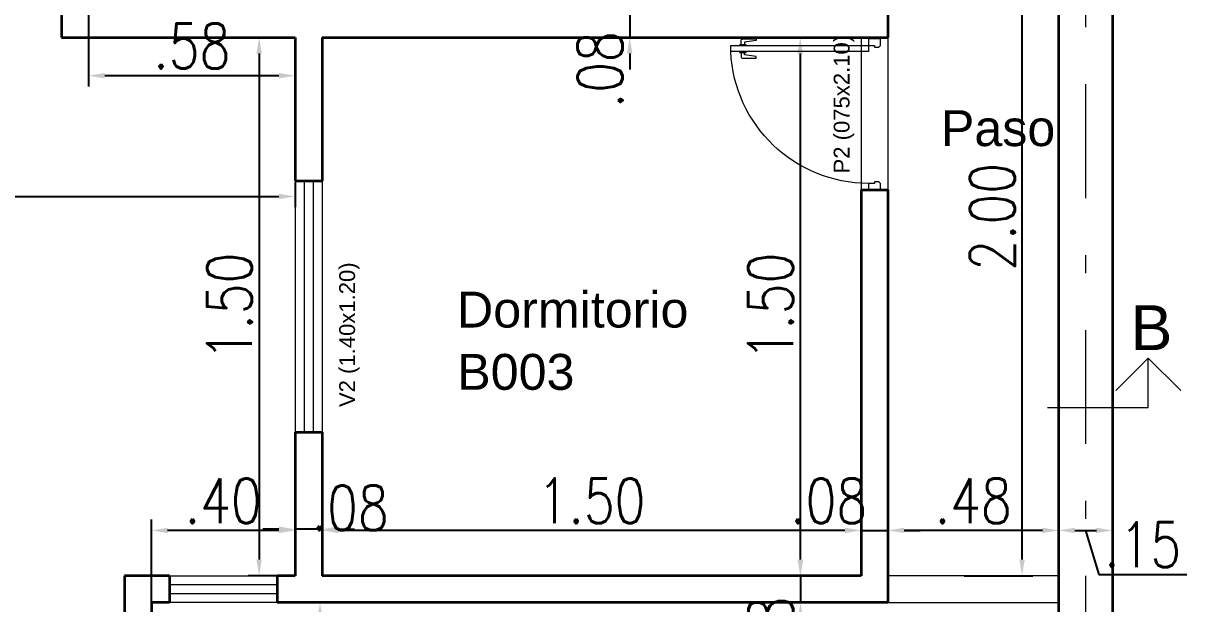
# Model space of a CAD drawing. Header units: millimetres. Extents: x 2761 to 3221, y 1635 to 1962.
# Drawn here: x 2894.13 to 2900.6, y 1920.84 to 1924.07 of the extents above; entities that cross this region are included whole.
import ezdxf

# ---------------------------------------------------------------- set-up
doc = ezdxf.new("R2010")
doc.units = ezdxf.units.MM
doc.linetypes.add('DASHDOT', pattern=[25.4, 12.7, -6.35, 0, -6.35])
doc.linetypes.add('DASHED', pattern=[19.05, 12.7, -6.35])
doc.layers.get('Defpoints').update_dxf_attribs({"lineweight": 5})
for name, color, linetype, lineweight in [('Aberturas', 239, 'Continuous', 18), ('Cotas', 8, 'Continuous', 15), ('Detalles', 3, 'Continuous', 15), ('Ejes', 3, 'DASHDOT', 13), ('Muros', 6, 'Continuous', 50), ('Proyecciones', 249, 'DASHED', 0), ('Textos', 3, 'Continuous', 9)]:
    doc.layers.add(name, color=color, linetype=linetype, lineweight=lineweight)
doc.styles.add('cotas', font='romans.shx', dxfattribs={"width": 0.8})
doc.styles.get("Standard").update_dxf_attribs({"font": 'arial.ttf'})
doc.dimstyles.new('Esc 1-50', dxfattribs={"dimtxt": 0.25, "dimasz": 0.09, "dimexe": 0.06, "dimexo": 0, "dimgap": 0.04, "dimtad": 1, "dimlfac": 0.5, "dimzin": 4, "dimdsep": 46, "dimtxsty": 'cotas', "dimcen": 2.5, "dimclrd": 7, "dimclre": 7, "dimclrt": 256, "dimaunit": 1, "dimadec": 0, "dimazin": 0, "dimtfac": 1, "dimtmove": 1, "dimatfit": 3, "dimfxl": 0.06, "dimarcsym": 0})

# ---------------------------------------------------------------- blocks, each defined once
blk = doc.blocks.new('*D16')
at = {"layer": 'Cotas', "color": 7, "lineweight": -2, "transparency": 16777216}
for p, q in [((2898.2106, 1923.9952), (2898.5122, 1923.9952)), ((2898.4522, 1923.9052), (2898.4522, 1921.0852)), ((2898.3106, 1920.9952), (2898.5122, 1920.9952))]:
    blk.add_line(p, q, dxfattribs=at)
at = {"layer": 'Cotas', "color": 7, "transparency": 16777216}
for points in [[(2898.4372, 1923.9052), (2898.4672, 1923.9052), (2898.4522, 1923.9952)], [(2898.4372, 1921.0852), (2898.4672, 1921.0852), (2898.4522, 1920.9952)]]:
    blk.add_solid(points, dxfattribs=at)
at = {"layer": 'Defpoints', "color": 0, "transparency": 16777216}
for p in [(2898.2106, 1923.9952), (2898.3106, 1920.9952), (2898.4522, 1920.9952)]:
    blk.add_point(p, dxfattribs=at)
at = {"layer": 'Cotas', "transparency": 16777216, "insert": (2898.2872, 1922.4952), "char_height": 0.25, "attachment_point": 5, "rotation": 90, "style": 'cotas'}
blk.add_mtext('1.50', dxfattribs=at)
blk = doc.blocks.new('*D17')
at = {"layer": 'Cotas', "color": 7, "lineweight": -2, "transparency": 16777216}
for p, q in [((2895.7905, 1921.7716), (2895.7905, 1921.1878)), ((2898.7905, 1921.3087), (2898.7905, 1921.1878)), ((2898.7005, 1921.2478), (2895.8805, 1921.2478))]:
    blk.add_line(p, q, dxfattribs=at)
at = {"layer": 'Cotas', "color": 7, "transparency": 16777216}
for points in [[(2895.8805, 1921.2628), (2895.8805, 1921.2328), (2895.7905, 1921.2478)], [(2898.7005, 1921.2628), (2898.7005, 1921.2328), (2898.7905, 1921.2478)]]:
    blk.add_solid(points, dxfattribs=at)
at = {"layer": 'Defpoints', "color": 0, "transparency": 16777216}
for p in [(2895.7905, 1921.7716), (2898.7905, 1921.3087), (2895.7905, 1921.2478)]:
    blk.add_point(p, dxfattribs=at)
at = {"layer": 'Cotas', "transparency": 16777216, "insert": (2897.2905, 1921.4128), "char_height": 0.25, "attachment_point": 5, "style": 'cotas'}
blk.add_mtext('1.50', dxfattribs=at)
blk = doc.blocks.new('*D18')
at = {"layer": 'Cotas', "color": 7, "lineweight": -2, "transparency": 16777216}
for p, q in [((2898.9405, 1921.2254), (2898.9405, 1921.3078)), ((2899.8905, 1921.2254), (2899.8905, 1921.3078)), ((2899.8005, 1921.2478), (2899.0305, 1921.2478))]:
    blk.add_line(p, q, dxfattribs=at)
at = {"layer": 'Cotas', "color": 7, "transparency": 16777216}
for points in [[(2899.0305, 1921.2628), (2899.0305, 1921.2328), (2898.9405, 1921.2478)], [(2899.8005, 1921.2628), (2899.8005, 1921.2328), (2899.8905, 1921.2478)]]:
    blk.add_solid(points, dxfattribs=at)
at = {"layer": 'Defpoints', "color": 0, "transparency": 16777216}
for p in [(2898.9405, 1921.2478), (2898.9405, 1921.2254), (2899.8905, 1921.2254)]:
    blk.add_point(p, dxfattribs=at)
at = {"layer": 'Cotas', "transparency": 16777216, "insert": (2899.4155, 1921.4128), "char_height": 0.25, "attachment_point": 5, "style": 'cotas'}
blk.add_mtext('.48', dxfattribs=at)
blk = doc.blocks.new('*D20')
at = {"layer": 'Cotas', "color": 7, "lineweight": -2, "transparency": 16777216}
for p, q in [((2895.5509, 1920.8452), (2895.839, 1920.8452)), ((2895.779, 1920.7552), (2895.779, 1916.2152)), ((2894.8405, 1916.1252), (2895.839, 1916.1252))]:
    blk.add_line(p, q, dxfattribs=at)
at = {"layer": 'Cotas', "color": 7, "transparency": 16777216}
for points in [[(2895.764, 1920.7552), (2895.794, 1920.7552), (2895.779, 1920.8452)], [(2895.764, 1916.2152), (2895.794, 1916.2152), (2895.779, 1916.1252)]]:
    blk.add_solid(points, dxfattribs=at)
at = {"layer": 'Defpoints', "color": 0, "transparency": 16777216}
for p in [(2895.5509, 1920.8452), (2894.8405, 1916.1252), (2895.779, 1916.1252)]:
    blk.add_point(p, dxfattribs=at)
at = {"layer": 'Cotas', "transparency": 16777216, "insert": (2895.614, 1918.4852), "char_height": 0.25, "attachment_point": 5, "rotation": 90, "style": 'cotas'}
blk.add_mtext('2.36', dxfattribs=at)
blk = doc.blocks.new('P82i')
at = {"color": 0, "linetype": 'ByBlock'}
for points in [[(0.0411, 0.7982), (0.0361, 0.7982), (0.0361, 0.8382), (0.0411, 0.8382)], [(0.0761, 0.8382), (0.0811, 0.8382), (0.0811, 0.7982), (0.0761, 0.7982)]]:
    blk.add_lwpolyline(points, dxfattribs=at)
for points in [[(0.0761, 0.89), (0.0411, 0.89), (0.0411, 0.07), (0.0761, 0.07)], [(0, 0.07), (0.0411, 0.07), (0.0411, 0.035), (0.0511, 0.035), (0.0511, 0.01), (0.0411, 0), (0, 0)], [(0.9, 0), (0.8611, 0), (0.8511, 0.01), (0.8511, 0.035), (0.8611, 0.035), (0.8611, 0.07), (0.9, 0.07)]]:
    blk.add_lwpolyline(points, close=True, dxfattribs=at)
for points in [[(0.0361, 0.8282), (0.0111, 0.8282, 0.414214), (0.0011, 0.8182), (0.0011, 0.7382), (0.0111, 0.7382), (0.0211, 0.8082), (0.0361, 0.8082)], [(0.0811, 0.8282), (0.1061, 0.8282, -0.414214), (0.1161, 0.8182), (0.1161, 0.7382), (0.1061, 0.7382), (0.0961, 0.8082), (0.0811, 0.8082)]]:
    blk.add_lwpolyline(points, format="xyb", dxfattribs=at)
blk.add_arc((0.0411, 0.07), 0.82, 360, 87.55371, dxfattribs=at)
blk = doc.blocks.new('*D21')
at = {"layer": 'Cotas', "color": 7, "lineweight": -2, "transparency": 16777216}
for p, q in [((2894.3405, 1923.9952), (2895.5, 1923.9952)), ((2895.44, 1923.9052), (2895.44, 1921.0852)), ((2895.6405, 1920.9952), (2895.38, 1920.9952))]:
    blk.add_line(p, q, dxfattribs=at)
at = {"layer": 'Cotas', "color": 7, "transparency": 16777216}
for points in [[(2895.425, 1923.9052), (2895.455, 1923.9052), (2895.44, 1923.9952)], [(2895.425, 1921.0852), (2895.455, 1921.0852), (2895.44, 1920.9952)]]:
    blk.add_solid(points, dxfattribs=at)
at = {"layer": 'Defpoints', "color": 0, "transparency": 16777216}
for p in [(2894.3405, 1923.9952), (2895.44, 1920.9952), (2895.6405, 1920.9952)]:
    blk.add_point(p, dxfattribs=at)
at = {"layer": 'Cotas', "transparency": 16777216, "insert": (2895.275, 1922.4952), "char_height": 0.25, "attachment_point": 5, "rotation": 90, "style": 'cotas'}
blk.add_mtext('1.50', dxfattribs=at)
blk = doc.blocks.new('*D25')
at = {"layer": 'Cotas', "color": 7, "lineweight": -2, "transparency": 16777216}
for p, q in [((2898.7905, 1920.9952), (2898.7905, 1921.3078)), ((2898.9405, 1920.9059), (2898.9405, 1921.3078)), ((2898.7005, 1921.2478), (2898.6105, 1921.2478)), ((2898.7905, 1921.2478), (2898.9405, 1921.2478)), ((2899.0305, 1921.2478), (2899.1205, 1921.2478))]:
    blk.add_line(p, q, dxfattribs=at)
at = {"layer": 'Cotas', "color": 7, "transparency": 16777216}
for points in [[(2898.7005, 1921.2628), (2898.7005, 1921.2328), (2898.7905, 1921.2478)], [(2899.0305, 1921.2628), (2899.0305, 1921.2328), (2898.9405, 1921.2478)]]:
    blk.add_solid(points, dxfattribs=at)
at = {"layer": 'Defpoints', "color": 0, "transparency": 16777216}
for p in [(2898.9405, 1921.2478), (2898.7905, 1920.9952), (2898.9405, 1920.9059)]:
    blk.add_point(p, dxfattribs=at)
at = {"layer": 'Cotas', "transparency": 16777216, "insert": (2898.6105, 1921.4128), "char_height": 0.25, "attachment_point": 5, "style": 'cotas'}
blk.add_mtext('.08', dxfattribs=at)
blk = doc.blocks.new('*D26')
at = {"layer": 'Cotas', "color": 7, "lineweight": -2, "transparency": 16777216}
for p, q in [((2899.3146, 1924.9952), (2899.7469, 1924.9952)), ((2899.6869, 1921.0852), (2899.6869, 1924.9052)), ((2899.3646, 1920.9952), (2899.7469, 1920.9952))]:
    blk.add_line(p, q, dxfattribs=at)
at = {"layer": 'Cotas', "color": 7, "transparency": 16777216}
for points in [[(2899.6719, 1924.9052), (2899.7019, 1924.9052), (2899.6869, 1924.9952)], [(2899.6719, 1921.0852), (2899.7019, 1921.0852), (2899.6869, 1920.9952)]]:
    blk.add_solid(points, dxfattribs=at)
at = {"layer": 'Defpoints', "color": 0, "transparency": 16777216}
for p in [(2899.3146, 1924.9952), (2899.6869, 1924.9952), (2899.3646, 1920.9952)]:
    blk.add_point(p, dxfattribs=at)
at = {"layer": 'Cotas', "lineweight": 20, "transparency": 16777216, "insert": (2899.5219, 1922.9952), "char_height": 0.25, "attachment_point": 5, "rotation": 90, "style": 'cotas'}
blk.add_mtext('2.00', dxfattribs=at)
blk = doc.blocks.new('*D74')
at = {"layer": 'Cotas', "color": 7, "lineweight": -2, "transparency": 16777216}
for p, q in [((2900.1905, 1921.404), (2900.1905, 1921.1878)), ((2899.8905, 1921.2254), (2899.8905, 1921.3078)), ((2899.9805, 1921.2478), (2900.1005, 1921.2478)), ((2900.0405, 1921.2478), (2900.114, 1921.0028)), ((2900.114, 1921.0028), (2900.6035, 1921.0028))]:
    blk.add_line(p, q, dxfattribs=at)
at = {"layer": 'Cotas', "color": 7, "transparency": 16777216}
for points in [[(2899.9805, 1921.2628), (2899.9805, 1921.2328), (2899.8905, 1921.2478)], [(2900.1005, 1921.2628), (2900.1005, 1921.2328), (2900.1905, 1921.2478)]]:
    blk.add_solid(points, dxfattribs=at)
at = {"layer": 'Defpoints', "color": 0, "transparency": 16777216}
for p in [(2900.1905, 1921.404), (2900.1905, 1921.2478), (2899.8905, 1921.2254)]:
    blk.add_point(p, dxfattribs=at)
at = {"layer": 'Cotas', "lineweight": 20, "transparency": 16777216, "insert": (2900.3587, 1921.1678), "char_height": 0.25, "attachment_point": 5, "style": 'cotas'}
blk.add_mtext('.15', dxfattribs=at)
blk = doc.blocks.new('*D75')
at = {"layer": 'Cotas', "color": 7, "lineweight": -2, "transparency": 16777216}
for p, q in [((2895.7905, 1921.7716), (2895.7905, 1921.1944)), ((2895.6405, 1921.3293), (2895.6405, 1921.1944)), ((2895.5505, 1921.2544), (2895.4605, 1921.2544)), ((2895.7905, 1921.2544), (2895.6405, 1921.2544)), ((2895.8805, 1921.2544), (2895.9705, 1921.2544))]:
    blk.add_line(p, q, dxfattribs=at)
at = {"layer": 'Cotas', "color": 7, "transparency": 16777216}
for points in [[(2895.5505, 1921.2694), (2895.5505, 1921.2394), (2895.6405, 1921.2544)], [(2895.8805, 1921.2694), (2895.8805, 1921.2394), (2895.7905, 1921.2544)]]:
    blk.add_solid(points, dxfattribs=at)
at = {"layer": 'Defpoints', "color": 0, "transparency": 16777216}
for p in [(2895.7905, 1921.7716), (2895.6405, 1921.3293), (2895.6405, 1921.2544)]:
    blk.add_point(p, dxfattribs=at)
at = {"layer": 'Cotas', "lineweight": 20, "transparency": 16777216, "insert": (2895.9468, 1921.3734), "char_height": 0.25, "attachment_point": 5, "style": 'cotas'}
blk.add_mtext('.08', dxfattribs=at)
blk = doc.blocks.new('*D27')
at = {"layer": 'Cotas', "color": 7, "lineweight": -2, "transparency": 16777216}
for p, q in [((2894.8405, 1920.8452), (2894.8405, 1921.3078)), ((2895.6405, 1920.9952), (2895.6405, 1921.3078)), ((2895.5505, 1921.2478), (2894.9305, 1921.2478))]:
    blk.add_line(p, q, dxfattribs=at)
at = {"layer": 'Cotas', "color": 7, "transparency": 16777216}
for points in [[(2894.9305, 1921.2628), (2894.9305, 1921.2328), (2894.8405, 1921.2478)], [(2895.5505, 1921.2628), (2895.5505, 1921.2328), (2895.6405, 1921.2478)]]:
    blk.add_solid(points, dxfattribs=at)
at = {"layer": 'Defpoints', "color": 0, "transparency": 16777216}
for p in [(2894.8405, 1921.2478), (2895.6405, 1920.9952), (2894.8405, 1920.8452)]:
    blk.add_point(p, dxfattribs=at)
at = {"layer": 'Cotas', "lineweight": 20, "transparency": 16777216, "insert": (2895.2405, 1921.4128), "char_height": 0.25, "attachment_point": 5, "style": 'cotas'}
blk.add_mtext('.40', dxfattribs=at)
blk = doc.blocks.new('*D79')
at = {"layer": 'Cotas', "color": 7, "lineweight": -2, "transparency": 16777216}
for p, q in [((2894.4905, 1924.1452), (2894.4905, 1923.7215)), ((2895.6405, 1923.9952), (2895.6405, 1923.7215)), ((2895.5505, 1923.7815), (2894.5805, 1923.7815))]:
    blk.add_line(p, q, dxfattribs=at)
at = {"layer": 'Cotas', "color": 7, "transparency": 16777216}
for points in [[(2894.5805, 1923.7965), (2894.5805, 1923.7665), (2894.4905, 1923.7815)], [(2895.5505, 1923.7965), (2895.5505, 1923.7665), (2895.6405, 1923.7815)]]:
    blk.add_solid(points, dxfattribs=at)
at = {"layer": 'Defpoints', "color": 0, "transparency": 16777216}
for p in [(2894.4905, 1924.1452), (2895.6405, 1923.9952), (2894.4905, 1923.7815)]:
    blk.add_point(p, dxfattribs=at)
at = {"layer": 'Cotas', "lineweight": 20, "transparency": 16777216, "insert": (2895.0655, 1923.9465), "char_height": 0.25, "attachment_point": 5, "style": 'cotas'}
blk.add_mtext('.58', dxfattribs=at)
blk = doc.blocks.new('*D81')
at = {"layer": 'Cotas', "color": 7, "lineweight": -2, "transparency": 16777216}
for p, q in [((2891.6905, 1923.1871), (2891.6905, 1923.0487)), ((2895.6405, 1923.1871), (2895.6405, 1923.0487)), ((2891.7805, 1923.1087), (2895.5505, 1923.1087))]:
    blk.add_line(p, q, dxfattribs=at)
at = {"layer": 'Cotas', "color": 7, "transparency": 16777216}
for points in [[(2891.7805, 1923.1237), (2891.7805, 1923.0937), (2891.6905, 1923.1087)], [(2895.5505, 1923.1237), (2895.5505, 1923.0937), (2895.6405, 1923.1087)]]:
    blk.add_solid(points, dxfattribs=at)
at = {"layer": 'Defpoints', "color": 0, "transparency": 16777216}
for p in [(2891.6905, 1923.1871), (2895.6405, 1923.1871), (2895.6405, 1923.1087)]:
    blk.add_point(p, dxfattribs=at)
at = {"layer": 'Cotas', "lineweight": 20, "transparency": 16777216, "insert": (2893.6655, 1923.2737), "char_height": 0.25, "attachment_point": 5, "style": 'cotas'}
blk.add_mtext('1.98', dxfattribs=at)
blk = doc.blocks.new('*D87')
at = {"layer": 'Cotas', "color": 7, "lineweight": -2, "transparency": 16777216}
for p, q in [((2898.4537, 1921.0852), (2898.4537, 1921.1752)), ((2898.3106, 1920.9952), (2898.5137, 1920.9952)), ((2898.4537, 1920.9952), (2898.4537, 1920.8452)), ((2898.4573, 1920.8452), (2898.3937, 1920.8452)), ((2898.4537, 1920.7552), (2898.4537, 1920.6652))]:
    blk.add_line(p, q, dxfattribs=at)
at = {"layer": 'Cotas', "color": 7, "transparency": 16777216}
for points in [[(2898.4387, 1921.0852), (2898.4687, 1921.0852), (2898.4537, 1920.9952)], [(2898.4387, 1920.7552), (2898.4687, 1920.7552), (2898.4537, 1920.8452)]]:
    blk.add_solid(points, dxfattribs=at)
at = {"layer": 'Defpoints', "color": 0, "transparency": 16777216}
for p in [(2898.3106, 1920.9952), (2898.4537, 1920.8452), (2898.4573, 1920.8452)]:
    blk.add_point(p, dxfattribs=at)
at = {"layer": 'Cotas', "lineweight": 20, "transparency": 16777216, "insert": (2898.2887, 1920.6652), "char_height": 0.25, "attachment_point": 5, "rotation": 90, "style": 'cotas'}
blk.add_mtext('.08', dxfattribs=at)
blk = doc.blocks.new('*D88')
at = {"layer": 'Cotas', "color": 7, "lineweight": -2, "transparency": 16777216}
for p, q in [((2897.503, 1924.2352), (2897.503, 1924.3252)), ((2896.8716, 1924.1452), (2897.563, 1924.1452)), ((2897.503, 1924.1452), (2897.503, 1923.9952)), ((2897.3655, 1923.9952), (2897.563, 1923.9952)), ((2897.503, 1923.9052), (2897.503, 1923.8152))]:
    blk.add_line(p, q, dxfattribs=at)
at = {"layer": 'Cotas', "color": 7, "transparency": 16777216}
for points in [[(2897.488, 1924.2352), (2897.518, 1924.2352), (2897.503, 1924.1452)], [(2897.488, 1923.9052), (2897.518, 1923.9052), (2897.503, 1923.9952)]]:
    blk.add_solid(points, dxfattribs=at)
at = {"layer": 'Defpoints', "color": 0, "transparency": 16777216}
for p in [(2896.8716, 1924.1452), (2897.3655, 1923.9952), (2897.503, 1923.9952)]:
    blk.add_point(p, dxfattribs=at)
at = {"layer": 'Cotas', "lineweight": 20, "transparency": 16777216, "insert": (2897.338, 1923.8152), "char_height": 0.25, "attachment_point": 5, "rotation": 90, "style": 'cotas'}
blk.add_mtext('.08', dxfattribs=at)

msp = doc.modelspace()

# ---------------------------------------------------------------- linework, layer by layer
at = {"layer": 'Aberturas'}
for p, q in [((2895.6405, 1923.1952), (2895.6405, 1921.7952)), ((2895.6905, 1923.1952), (2895.6905, 1921.7952)), ((2895.7405, 1923.1952), (2895.7405, 1921.7952)), ((2895.7905, 1923.1952), (2895.7905, 1921.7952)), ((2894.9405, 1920.9952), (2895.5405, 1920.9952)), ((2895.5405, 1920.9452), (2894.9405, 1920.9452)), ((2895.5405, 1920.8952), (2894.9405, 1920.8952)), ((2895.5405, 1920.8452), (2894.9405, 1920.8452))]:
    msp.add_line(p, q, dxfattribs=at)
at = {"layer": 'Detalles', "color": 2, "lineweight": 20}
for p, q in [((2900.3892, 1922.2079), (2900.2085, 1922.0272)), ((2900.3892, 1921.9331), (2900.3892, 1922.2079)), ((2900.3892, 1922.2079), (2900.5699, 1922.0272)), ((2899.8286, 1921.9331), (2900.3892, 1921.9331))]:
    msp.add_line(p, q, dxfattribs=at)
at = {"layer": 'Ejes', "ltscale": 0.05}
msp.add_line((2900.0405, 1927.8444), (2900.0405, 1915.0622), dxfattribs=at)
at = {"layer": 'Muros', "lineweight": 35}
for p, q in [((2899.8905, 1924.9952), (2899.8905, 1919.6752)), ((2900.1905, 1924.9952), (2900.1905, 1919.6752)), ((2894.3405, 1924.7952), (2894.3405, 1923.9952)), ((2898.9405, 1924.1452), (2898.9405, 1923.9952)), ((2894.3405, 1923.9952), (2895.6405, 1923.9952)), ((2895.6405, 1923.9952), (2895.6405, 1923.1952)), ((2895.7905, 1923.9952), (2895.7905, 1923.1952)), ((2895.7905, 1923.9952), (2898.9405, 1923.9952)), ((2895.6405, 1923.1952), (2895.7905, 1923.1952)), ((2898.7905, 1923.1452), (2898.7905, 1920.9952)), ((2898.7905, 1923.1452), (2898.9405, 1923.1452)), ((2898.9405, 1923.1452), (2898.9405, 1920.8452)), ((2895.6405, 1921.7952), (2895.6405, 1920.9952)), ((2895.6405, 1921.7952), (2895.7905, 1921.7952)), ((2895.7905, 1921.7952), (2895.7905, 1920.9952)), ((2894.6905, 1920.9952), (2894.6905, 1920.1952)), ((2894.9405, 1920.9952), (2894.6905, 1920.9952)), ((2894.9405, 1920.9952), (2894.9405, 1920.8452)), ((2895.6405, 1920.9952), (2895.5405, 1920.9952)), ((2895.5405, 1920.9952), (2895.5405, 1920.8452)), ((2898.7905, 1920.9952), (2895.7905, 1920.9952)), ((2894.8405, 1920.8452), (2894.8405, 1920.1952)), ((2894.9405, 1920.8452), (2894.8405, 1920.8452)), ((2898.9405, 1920.8452), (2895.5405, 1920.8452))]:
    msp.add_line(p, q, dxfattribs=at)
at = {"layer": 'Proyecciones', "ltscale": 0.2}
for p, q in [((2898.7905, 1923.9952), (2898.7905, 1923.1452)), ((2898.9405, 1923.9952), (2898.9405, 1923.1452)), ((2899.8905, 1920.9952), (2898.9405, 1920.9952)), ((2898.9405, 1920.8452), (2899.8905, 1920.8452))]:
    msp.add_line(p, q, dxfattribs=at)

# ---------------------------------------------------------------- block references
at = {"layer": 'Aberturas', "xscale": -0.9359023321545754, "yscale": 0.9359023321545754, "zscale": 0.9359023321545754, "rotation": 90}
msp.add_blockref('P82i', (2898.8982, 1923.9875), dxfattribs=at)

# ---------------------------------------------------------------- texts
at = {"layer": 'Textos', "lineweight": 20}
for s, p in [('P2 (075x2.10)', (2898.7264, 1923.2368)), ('V2 (1.40x1.20)', (2895.9739, 1921.9351))]:
    msp.add_text(s, height=0.087982, rotation=90, dxfattribs=at).set_placement(p)
at = {"layer": 'Textos', "color": 7, "lineweight": 20}
for s, height, p in [('Paso', 0.2, (2899.235, 1923.3893)), ('Dormitorio', 0.2, (2896.5415, 1922.3783)), ('B', 0.25, (2900.2906, 1922.2524)), ('B003', 0.2, (2896.5428, 1922.0312))]:
    msp.add_text(s, height=height, dxfattribs=at).set_placement(p)

# ---------------------------------------------------------------- dimensions: what is measured, and where the dimension line sits
at = {"layer": 'Cotas', "lineweight": 20}
for base, p1, p2, angle, picture, middle in [((2899.6869, 1924.9952), (2899.3646, 1920.9952), (2899.3146, 1924.9952), 90, '*D26', (2899.5219, 1922.9952)), ((2894.8405, 1921.2478), (2895.6405, 1920.9952), (2894.8405, 1920.8452), 180, '*D27', (2895.2405, 1921.4128)), ((2900.1905, 1921.2478), (2899.8905, 1921.2254), (2900.1905, 1921.404), 180, '*D74', (2900.154, 1921.1678))]:
    dim = msp.add_linear_dim(base=base, p1=p1, p2=p2, angle=angle, dimstyle='Esc 1-50', dxfattribs=at)
    dim.commit()
    dim.dimension.update_dxf_attribs({"geometry": picture, "text_midpoint": middle})
for base, p1, p2, angle, picture, middle in [((2897.5029635412, 1923.9951979509), (2896.8715576168, 1924.1451979508), (2897.3654630211, 1923.9951979508), 90, '*D88', (2897.5029635412, 1923.8151979508)), ((2895.6404630211, 1921.2543761271), (2895.7904630211, 1921.7716260686), (2895.6404630211, 1921.3293079797), 180, '*D75', (2895.946773816, 1921.2084121412)), ((2898.4536500791, 1920.8451979508), (2898.3106244807, 1920.9951979508), (2898.4573195831, 1920.8451979508), 90, '*D87', (2898.4536500791, 1920.6651979508))]:
    dim = msp.add_linear_dim(base=base, p1=p1, p2=p2, angle=angle, dimstyle='Esc 1-50', dxfattribs=at)
    dim.commit()
    dim.dimension.update_dxf_attribs({"geometry": picture, "text_midpoint": middle, "dimtype": 160})
for base, p1, p2, picture, middle in [((2894.4904630211, 1923.7815345098), (2895.6404630211, 1923.9951979508), (2894.4904630211, 1924.1451979508), '*D79', (2895.0654630211, 1923.9465345098)), ((2895.640463, 1923.1086655), (2891.6904627, 1923.1871453), (2895.640463, 1923.1871453), '*D81', (2893.6654629, 1923.2736655))]:
    dim = msp.add_linear_dim(base=base, p1=p1, p2=p2, dimstyle='Esc 1-50', dxfattribs=at)
    dim.commit()
    dim.dimension.update_dxf_attribs({"geometry": picture, "text_midpoint": middle})
at = {"layer": 'Cotas'}
for base, p1, p2, angle, picture, middle in [((2895.44, 1920.9952), (2894.3405, 1923.9952), (2895.6405, 1920.9952), 90, '*D21', (2895.275, 1922.4952)), ((2898.4522, 1920.9952), (2898.2106, 1923.9952), (2898.3106, 1920.9952), 90, '*D16', (2898.2872, 1922.4952)), ((2895.7905, 1921.2478), (2898.7905, 1921.3087), (2895.7905, 1921.7716), 180, '*D17', (2897.2905, 1921.4128)), ((2898.9404630211, 1921.2478222577), (2899.8904630211, 1921.2254418186), (2898.9404630211, 1921.2254418186), 180, '*D18', (2899.4154630211, 1921.4128222577)), ((2895.779, 1916.1252), (2895.5509, 1920.8452), (2894.8405, 1916.1252), 90, '*D20', (2895.614, 1918.4852))]:
    dim = msp.add_linear_dim(base=base, p1=p1, p2=p2, angle=angle, dimstyle='Esc 1-50', dxfattribs=at)
    dim.commit()
    dim.dimension.update_dxf_attribs({"geometry": picture, "text_midpoint": middle})
dim = msp.add_linear_dim(base=(2898.9404630211, 1921.2478222577), p1=(2898.7904630211, 1920.9951979508), p2=(2898.9404630211, 1920.9059333475), dimstyle='Esc 1-50', dxfattribs=at)
dim.commit()
dim.dimension.update_dxf_attribs({"geometry": '*D25', "text_midpoint": (2898.6104630211, 1921.2478222577), "dimtype": 160})

doc.saveas('drawing.dxf')
